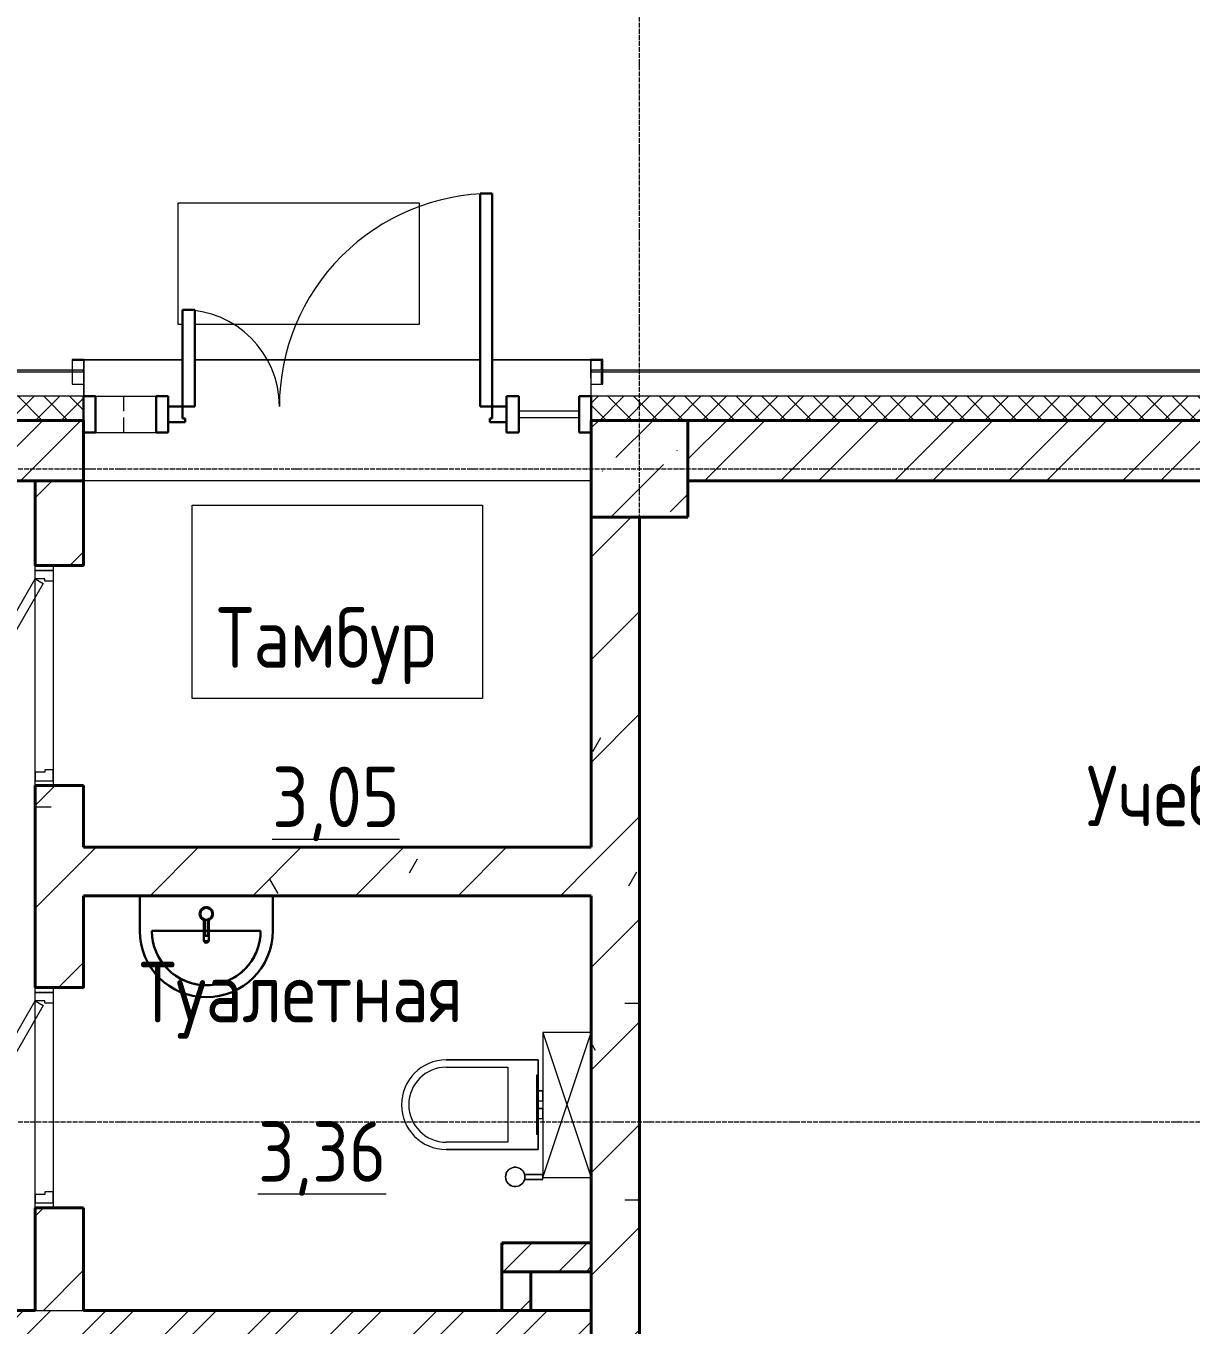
# Model space of a CAD drawing. Header units: millimetres. Extents: x 0 to 351840, y -132678 to 32417.
# Drawn here: x 306795 to 311614, y -33028 to -27658 of the extents above; entities that cross this region are included whole.
import ezdxf

# ---------------------------------------------------------------- set-up
doc = ezdxf.new("R2010")
doc.units = ezdxf.units.MM
doc.linetypes.add('BI_линия_сетки', pattern=[25, 20, -2.5, 0, -2.5])
doc.linetypes.add('BI_невидимые', pattern=[5, 3, -2])
for name, color, linetype, lineweight in [('Витраж', 7, 'Continuous', 18), ('Двери', 7, 'Continuous', 18), ('Марки помещений', 7, 'Continuous', 20), ('Несущие колонны', 7, 'Continuous', 18), ('Оси', 7, 'Continuous', 9), ('Панели витража', 7, 'Continuous', 9), ('Перекрытие', 7, 'Continuous', 18), ('Сантехника', 7, 'Continuous', 9), ('Стены внутренние', 7, 'Continuous', 18), ('Стены наружные', 7, 'Continuous', 18), ('Стены несущие', 7, 'Continuous', 18), ('Стены отделка', 7, 'Continuous', 18), ('Стены штриховка', 7, 'Continuous', 18), ('Узлы', 7, 'Continuous', 9)]:
    doc.layers.add(name, color=color, linetype=linetype, lineweight=lineweight)
doc.styles.add('GOST Common_1', font='GOST Common.ttf', dxfattribs={"width": 0.9, "height": 250})
pattern_1 = [(0, (2e-10, 1e-10), (1625.6, 406.4), [67.056, -1152.144, 67.056, -1152.144, -6502.4]), (0, (2e-10, 1e-10), (1625.6, 406.4), [-2438.4, 67.056, -2371.344, 67.056, -1152.144, -2844.8]), (0, (2e-10, 1e-10), (1625.6, 406.4), [-6096, 67.056, -745.744, 67.056, -1964.944]), (120, (609.6, 203.2), (-1164.753, 1204.611), [67.056, -1152.144, 67.056, -1152.144, -6502.4]), (120, (609.6, 203.2), (-1164.753, 1204.611), [-2438.4, 67.056, -2371.344, 67.056, -1152.144, -2844.8]), (120, (609.6, 203.2), (-1164.753, 1204.611), [-6096, 67.056, -745.744, 67.056, -1964.944]), (240, (812.8, 1016), (-460.847, -1611.011), [67.056, -1152.144, 67.056, -1152.144, -6502.4]), (240, (812.8, 1016), (-460.847, -1611.011), [-2438.4, 67.056, -2371.344, 67.056, -1152.144, -2844.8]), (240, (812.8, 1016), (-460.847, -1611.011), [-6096, 67.056, -745.744, 67.056, -1964.944])]
pattern_2 = [(45, (2e-10, 1e-10), (-212.132, 212.132), [])]
pattern_3 = [(45, (2e-10, 1e-10), (-171.074, 171.074), []), (45, (114.05, 1e-10), (-171.074, 171.074), [])]

# ---------------------------------------------------------------- blocks, each defined once
blk = doc.blocks.new('_временные_конструкции_колонны_монолитные_прямоугольная - _временная_конструкция_колонна_400x400-V22-01 Этаж__0_000___Отделочный_')
at = {"layer": 'Несущие колонны', "lineweight": 9}
h = blk.add_hatch(dxfattribs=at)
h.set_pattern_fill('FP_24', color=9, style=0, pattern_type=2)
h.set_pattern_definition([(45, (-9900, -19900), (84.1903, 308.6967), [396.875, -79.375, 3.353, -76.022])])
h.paths.add_polyline_path([(200, -200), (200, 200), (-200, 200), (-200, -200)])
at = {"layer": 'Несущие колонны', "color": 9, "lineweight": 40}
for p, q in [((200, 200), (-200, 200)), ((-200, 200), (-200, -200)), ((200, -200), (200, 200)), ((-200, -200), (200, -200))]:
    blk.add_line(p, q, dxfattribs=at)
blk = doc.blocks.new('Системная панель - _панель_витража_остекление_наружный-6351442-01 Этаж__0_000___Отделочный_')
at = {"layer": 'Панели витража', "color": 9}
for p, q in [((125, 12.5), (-125, 12.5)), ((-125, 12.5), (-125, -12.5)), ((125, -12.5), (125, 12.5)), ((-125, -12.5), (125, -12.5))]:
    blk.add_line(p, q, dxfattribs=at)
blk = doc.blocks.new('Прямоугольный импост - _импост_150х50-6351443-01 Этаж__0_000___Отделочный_')
at = {"layer": 'Витраж', "color": 9, "lineweight": 30}
for p, q in [((-50, 75), (0, 75)), ((-50, -75), (-50, 75)), ((0, 75), (0, -75)), ((0, -75), (-50, -75))]:
    blk.add_line(p, q, dxfattribs=at)
blk = doc.blocks.new('_Двери_Металлические_Двупольные_Витражные1 - _дверь_ДМН_2300-1440 2-6351444-01 Этаж__0_000___Отделочный_')
at = {"layer": 'Двери', "color": 9, "lineweight": 30}
for p, q in [((-700, 32.5), (-700, -32.5)), ((-630, 32.5), (-700, 32.5)), ((-640, -32.5), (-640, 17.5)), ((-640, 17.5), (-630, 17.5)), ((-630, 17.5), (-630, 32.5)), ((630, 32.5), (700, 32.5)), ((630, 17.5), (630, 32.5)), ((640, 17.5), (630, 17.5)), ((640, -32.5), (640, 17.5)), ((700, 32.5), (700, -32.5)), ((-700, -32.5), (-640, -32.5)), ((-590, -32.5), (-640, -32.5)), ((-640, -32.5), (-640, -912.5)), ((-590, -912.5), (-590, -32.5)), ((590, -432.5), (590, -32.5)), ((590, -32.5), (640, -32.5)), ((640, -32.5), (640, -432.5)), ((700, -32.5), (640, -32.5)), ((640, -432.5), (590, -432.5)), ((-640, -912.5), (-590, -912.5))]:
    blk.add_line(p, q, dxfattribs=at)
at = {"layer": 'Двери', "color": 9}
for centre, radius, start, end in [((-640, -32.5), 880, 270, 0), ((640, -32.5), 400, 180, 270)]:
    blk.add_arc(centre, radius, start, end, dxfattribs=at)
blk = doc.blocks.new('Прямоугольный импост - _импост_150х50-6351440-01 Этаж__0_000___Отделочный_')
at = {"layer": 'Витраж', "color": 9, "lineweight": 30}
for p, q in [((-25, 75), (25, 75)), ((-25, -75), (-25, 75)), ((25, 75), (25, 32.5)), ((25, -32.5), (25, -75)), ((25, -75), (-25, -75))]:
    blk.add_line(p, q, dxfattribs=at)
blk = doc.blocks.new('Прямоугольный импост - _импост_150х50-6351445-01 Этаж__0_000___Отделочный_')
at = {"layer": 'Витраж', "color": 9, "lineweight": 30}
for p, q in [((0, 75), (-50, 75)), ((-50, 75), (-50, -75)), ((0, -25), (0, 75)), ((-50, -75), (0, -75))]:
    blk.add_line(p, q, dxfattribs=at)
blk = doc.blocks.new('Прямоугольный импост - _импост_150х50-5125420-01 Этаж__0_000___Отделочный_')
at = {"layer": 'Витраж', "lineweight": 9}
h = blk.add_hatch(dxfattribs=at)
h.set_pattern_fill('FP_44', color=9, style=0, pattern_type=2)
h.set_pattern_definition([(90, (0, 0), (-200, 1e-14), [])])
h.paths.add_polyline_path([(7900, 20050), (7900, 20112.5), (7650, 20112.5), (7650, 20050), (7829.4, 20050)])
h.paths.add_polyline_path([(7829.4, 20137.5), (7900, 20137.5), (7900, 20200), (7650, 20200), (7650, 20137.5)])
at = {"layer": 'Витраж', "color": 9}
for p, q in [((7650, 20200), (7900, 20200)), ((7650, 20050), (7900, 20050))]:
    blk.add_line(p, q, dxfattribs=at)
blk = doc.blocks.new('Прямоугольный импост - _импост_150х50-6351441-01 Этаж__0_000___Отделочный_')
at = {"layer": 'Витраж', "color": 9, "lineweight": 30}
for p, q in [((-25, 75), (25, 75)), ((-25, 32.5), (-25, 75)), ((25, 75), (25, -75)), ((-25, -75), (-25, -32.5)), ((25, -75), (-25, -75))]:
    blk.add_line(p, q, dxfattribs=at)
blk = doc.blocks.new('_Двери_Металлические_Однопольная_Техническая_1_3_4_8 - _дверь_ДМВ_2200-910_Л Д-7_-7609496-01 Этаж__0_000___Отделочный_')
at = {"layer": 'Двери', "color": 9, "lineweight": 9}
for p, q in [((-187, 466.7), (-167.8, 500)), ((-167.8, 500), (525, 100)), ((505.8, 66.7), (-187, 466.7)), ((-275, 100), (-310, 100)), ((-310, 100), (-310, 25)), ((-275, 60), (-275, 100)), ((-265, 60), (-275, 60)), ((-265, 25), (-265, 60)), ((525, 100), (505.8, 66.7)), ((515, 60), (525, 60)), ((515, 25), (515, 60)), ((525, 100), (560, 100)), ((525, 60), (525, 100)), ((560, 100), (560, 25)), ((-310, 25), (-265, 25)), ((560, 25), (515, 25))]:
    blk.add_line(p, q, dxfattribs=at)
at = {"layer": 'Двери', "color": 9, "linetype": 'BI_невидимые', "lineweight": 9}
for p, q in [((-330, 25), (-330, 100)), ((-330, 100), (-310, 100)), ((-330, 25), (-330, 100)), ((-330, 100), (-310, 100)), ((-310, 100), (-310, 25)), ((-310, 100), (-310, 25)), ((560, 25), (560, 100)), ((560, 100), (580, 100)), ((560, 25), (560, 100)), ((560, 100), (580, 100)), ((580, 100), (580, 25)), ((580, 100), (580, 25)), ((-310, 25), (-330, 25)), ((-310, 25), (-330, 25)), ((580, 25), (560, 25)), ((580, 25), (560, 25))]:
    blk.add_line(p, q, dxfattribs=at)
blk = doc.blocks.new('_сантехника_2D_унитаз с инсталляцией - _сантехника_2D_унитаз с инсталляцией-V52-01 Этаж__0_000___Отделочный_')
at = {"layer": 'Сантехника', "color": 9}
for p, q in [((-15.3, 219.6), (-56.3, 219.6)), ((-56.3, 219.6), (-56.3, 200)), ((-15.3, 200), (-15.3, 219.6)), ((57.7, 219.6), (16.7, 219.6)), ((16.7, 219.6), (16.7, 200)), ((57.7, 200), (57.7, 219.6)), ((300, 200), (-300, 200)), ((-300, 200), (-300, 0)), ((300, 200), (-300, 0)), ((-300, 200), (300, 0)), ((-56.3, 200), (-15.3, 200)), ((16.7, 200), (57.7, 200)), ((300, 0), (300, 200))]:
    blk.add_line(p, q, dxfattribs=at)
at = {"layer": 'Узлы', "color": 9}
for p, q in [((-184.3, 219.6), (-184.3, 599.8)), ((-184.3, 599.8), (-184.3, 219.6)), ((-154.2, 344.5), (-154.2, 599.7)), ((155.9, 599.7), (155.9, 344.5)), ((185.9, 599.8), (185.9, 219.6)), ((185.9, 219.6), (185.9, 599.8)), ((155.9, 344.5), (-154.2, 344.5)), ((-307.7, 275.8), (-307.7, 200)), ((-307.7, 200), (-307.7, 274.5)), ((-307.7, 274.5), (-287.8, 274.5)), ((-287.8, 200), (-287.8, 275.7)), ((-287.8, 274.5), (-287.8, 200)), ((185.9, 219.6), (-184.3, 219.6)), ((-184.3, 219.6), (185.9, 219.6)), ((-122.3, 224.8), (123.7, 224.8)), ((-122.3, 219.6), (-122.3, 224.8)), ((-56.3, 219.6), (-56.3, 200)), ((-15.3, 219.6), (-15.3, 200)), ((16.7, 219.6), (16.7, 200)), ((57.7, 219.6), (57.7, 200)), ((123.7, 224.8), (123.7, 219.6)), ((-307.7, 200), (-287.8, 200))]:
    blk.add_line(p, q, dxfattribs=at)
blk.add_circle((-297.7, 314.5), 40, dxfattribs=at)
for centre, radius, start, end in [((0.8, 599.8), 185.1, 0, 180), ((0.8, 599.8), 185.1, 360, 180), ((0.9, 599.7), 155.1, 0, 180), ((-297.7, 314.5), 40, 284.3723, 255.4859)]:
    blk.add_arc(centre, radius, start, end, dxfattribs=at)
blk = doc.blocks.new('ADSK_Умывальник_Полукруглый_Керамический_ГОСТ30493-96 - 2-ой величины-5720892-01 Этаж__0_000___Отделочный_')
at = {"layer": 'Сантехника', "color": 9, "lineweight": 30}
for p, q in [((10236.5, 12510), (10236.5, 12365)), ((10501.6, 12510), (10286.5, 12510)), ((10736.5, 12510), (10521.4, 12510)), ((10786.5, 12365), (10786.5, 12510))]:
    blk.add_line(p, q, dxfattribs=at)
at = {"layer": 'Сантехника', "color": 9, "lineweight": 30, "flags": 128}
blk.add_lwpolyline([(10736.5, 12510), (10736.3, 12519), (10735.8, 12528), (10734.9, 12536.9), (10733.6, 12545.8), (10732, 12554.7), (10730.1, 12563.5), (10727.7, 12572.2), (10725.1, 12580.8), (10722.1, 12589.3), (10718.7, 12597.6), (10715.1, 12605.8), (10711.1, 12613.9), (10706.8, 12621.8), (10702.1, 12629.5), (10697.2, 12637), (10692, 12644.4), (10686.5, 12651.5), (10680.7, 12658.4), (10674.6, 12665), (10668.3, 12671.4), (10661.7, 12677.5), (10654.9, 12683.4), (10647.8, 12689), (10640.5, 12694.3), (10633.1, 12699.3), (10625.4, 12704), (10617.5, 12708.4), (10609.5, 12712.5), (10601.4, 12716.3), (10593, 12719.7), (10584.6, 12722.8), (10576, 12725.6), (10567.3, 12728), (10558.6, 12730), (10549.7, 12731.7), (10540.8, 12733.1), (10531.9, 12734.1), (10522.9, 12734.7), (10513.9, 12735), (10504.9, 12734.9), (10495.9, 12734.5), (10487, 12733.7), (10478.1, 12732.5), (10469.2, 12731), (10460.4, 12729.1), (10451.7, 12726.9), (10443, 12724.3), (10434.5, 12721.4), (10426.1, 12718.2), (10417.9, 12714.6), (10409.8, 12710.7), (10401.8, 12706.5), (10394, 12701.9), (10386.5, 12697.1), (10379.1, 12691.9), (10371.9, 12686.5), (10365, 12680.7), (10358.3, 12674.8), (10351.8, 12668.5), (10345.6, 12662), (10339.6, 12655.2), (10334, 12648.2), (10328.6, 12641), (10323.5, 12633.6), (10318.7, 12626), (10314.2, 12618.2), (10310, 12610.2), (10306.2, 12602.1), (10302.7, 12593.8), (10299.5, 12585.4), (10296.7, 12576.8), (10294.2, 12568.2), (10292, 12559.5), (10290.2, 12550.6), (10288.8, 12541.8), (10287.7, 12532.8), (10286.9, 12523.8), (10286.6, 12514.9), (10286.5, 12510)], dxfattribs=at)
at = {"layer": 'Сантехника', "color": 9, "lineweight": 30}
for radius in [275, 225]:
    blk.add_arc((10511.5, 12510), radius, 0, 180, dxfattribs=at)
blk = doc.blocks.new('ADSK_Смеситель_ГОСТ25809-96 - Для умывальника_Однорукояточный-V58-01 Этаж__0_000___Отделочный_')
at = {"layer": 'Сантехника', "color": 9, "lineweight": 30}
for p, q in [((42690, 4449.8), (42690, 4391.6)), ((42694, 4450.4), (42694, 4404.7)), ((42694, 4404.7), (42694, 4384)), ((42695, 4404.8), (42705, 4404.8)), ((42706, 4404.7), (42706, 4450.4)), ((42706, 4384), (42706, 4404.7)), ((42710, 4391.6), (42710, 4449.8)), ((42690, 4391.6), (42690, 4368.9)), ((42690, 4368.9), (42690, 4365)), ((42694, 4384), (42695, 4384)), ((42694, 4384), (42695, 4384)), ((42705, 4384), (42695, 4384)), ((42705, 4384), (42706, 4384)), ((42705, 4384), (42706, 4384)), ((42710, 4368.9), (42710, 4391.6)), ((42710, 4365), (42710, 4368.9))]:
    blk.add_line(p, q, dxfattribs=at)
for radius, start, end in [(27.5, 0, 180), (27.5, 161.9769, 180), (27.5, 180, 198.0231), (27.5, 180, 258.9224), (27.5, 143.3119, 156.6878), (27.5, 203.3122, 216.6881), (24.5, 0, 180), (24.5, 180, 0), (27.5, 101.9767, 135), (27.5, 83.3116, 96.6875), (27.5, 281.0769, 0), (27.5, 45, 78.0226), (27.5, 23.3113, 36.6872), (27.5, 323.3128, 336.6887), (27.5, 0, 18.0223), (27.5, 341.9777, 0), (27.5, 225, 258.0233), (24.5, 255, 259.7702), (24.5, 255, 259.7702), (24.5, 280.2298, 285), (24.5, 280.2298, 285), (27.5, 281.9774, 315)]:
    blk.add_arc((42700, 4475), radius, start, end, dxfattribs=at)
for start_param, end_param in [(3.141593, 4.712389), (4.712389, 6.283185)]:
    blk.add_ellipse((42700, 4365), major_axis=(10, 0), ratio=0.965926, start_param=start_param, end_param=end_param, dxfattribs=at)
for points, knots in [([(42693.3, 4451.4), (42693.4, 4451.4), (42693.5, 4451.4), (42693.9, 4451.3), (42694.5, 4451.1), (42695.2, 4451), (42695.5, 4450.9)], [0.77430556, 0.77430556, 0.77430556, 0.77430556, 0.78298611, 0.79166667, 0.82638889, 0.86111111, 0.86111111, 0.86111111, 0.86111111]), ([(42694, 4404.3), (42694, 4404.3), (42694, 4404.3), (42694.1, 4404.3), (42694.3, 4404.2), (42694.6, 4404.2), (42694.8, 4404.2), (42695, 4404.2)], [0, 0, 0, 0, 0.166667, 0.333333, 0.5, 0.666667, 1, 1, 1, 1]), ([(42704.5, 4450.9), (42704.8, 4451), (42705.3, 4451.1), (42705.9, 4451.2), (42706.3, 4451.3), (42706.5, 4451.4), (42706.6, 4451.4)], [0.13888889, 0.13888889, 0.13888889, 0.13888889, 0.16666667, 0.19444444, 0.20833333, 0.22222222, 0.22222222, 0.22222222, 0.22222222]), ([(42706, 4404.7), (42706, 4404.7), (42706, 4404.8), (42705.9, 4404.8), (42705.7, 4404.8), (42705.4, 4404.8), (42705.2, 4404.8), (42705, 4404.8)], [0, 0, 0, 0, 0.166667, 0.333333, 0.5, 0.666667, 1, 1, 1, 1]), ([(42695, 4395.3), (42693.5, 4394.9), (42691.6, 4394.1), (42690.2, 4392.7), (42690, 4392), (42690, 4391.6)], [0.1666667, 0.1666667, 0.1666667, 0.1666667, 0.3333333, 0.4166667, 0.5, 0.5, 0.5, 0.5]), ([(42700, 4361.8), (42699.1, 4361.8), (42697.8, 4361.9), (42696.2, 4362.3), (42695, 4362.7), (42694.1, 4363.2), (42693.4, 4363.6), (42692.8, 4364), (42692, 4364.6), (42691.4, 4365.2), (42691, 4365.8), (42690.8, 4366.2), (42690.5, 4366.6), (42690.3, 4367.1), (42690.2, 4367.5), (42690.1, 4368), (42690, 4368.4), (42690, 4368.7), (42690, 4368.9)], [0, 0, 0, 0, 0.0833333, 0.125, 0.1666667, 0.2083333, 0.2291667, 0.25, 0.2916667, 0.3333333, 0.3541667, 0.375, 0.3958333, 0.4166667, 0.4375, 0.4583333, 0.4791667, 0.5, 0.5, 0.5, 0.5]), ([(42710, 4368.9), (42710, 4368.7), (42710, 4368.4), (42709.9, 4368), (42709.8, 4367.5), (42709.7, 4367.1), (42709.5, 4366.6), (42709.2, 4366.2), (42709, 4365.8), (42708.7, 4365.3), (42708.3, 4364.9), (42707.8, 4364.4), (42707.2, 4364), (42706.6, 4363.6), (42705.9, 4363.2), (42705, 4362.7), (42703.8, 4362.3), (42702.2, 4361.9), (42700.9, 4361.8), (42700, 4361.8)], [0.5, 0.5, 0.5, 0.5, 0.5208333, 0.5416667, 0.5625, 0.5833333, 0.6041667, 0.625, 0.6458333, 0.6666667, 0.6875, 0.7083333, 0.75, 0.7708333, 0.7916667, 0.8333333, 0.875, 0.9166667, 1, 1, 1, 1])]:
    blk.add_open_spline(points, degree=3, knots=knots, dxfattribs=at)
for points in [[(42694, 4450.4), (42694.1, 4450.4), (42694.1, 4450.4), (42694.3, 4450.4), (42694.5, 4450.4), (42694.7, 4450.3), (42694.9, 4450.3), (42695, 4450.3)], [(42694.1, 4449.9), (42694.1, 4449.9), (42694, 4450), (42694, 4450), (42694, 4450)], [(42695, 4404.8), (42694.8, 4404.8), (42694.5, 4404.8), (42694.1, 4404.8), (42694, 4404.8), (42694, 4404.7)], [(42695, 4450.3), (42696.7, 4450), (42700, 4449.6), (42703.3, 4450), (42705, 4450.3)], [(42705, 4450.3), (42705.1, 4450.3), (42705.3, 4450.3), (42705.5, 4450.4), (42705.7, 4450.4), (42705.9, 4450.4), (42705.9, 4450.4), (42706, 4450.4)], [(42705, 4404.2), (42705.2, 4404.2), (42705.5, 4404.2), (42705.9, 4404.3), (42706, 4404.3), (42706, 4404.3)], [(42706, 4450), (42706, 4450), (42706, 4450), (42706, 4450)], [(42710, 4391.6), (42710, 4392), (42709.8, 4392.7), (42708.8, 4393.8), (42707.2, 4394.7), (42705.8, 4395.1), (42705, 4395.3)]]:
    blk.add_open_spline(points, degree=3, dxfattribs=at)
blk = doc.blocks.new('A$C13a22a9d')
at = {"layer": 'Стены внутренние', "lineweight": 9}
h = blk.add_hatch(dxfattribs=at)
h.set_pattern_fill('FP_35', color=9, style=0, pattern_type=2)
h.set_pattern_definition(pattern_1)
h.paths.add_polyline_path([(7600, 16420), (7600, 16845), (7400, 16845), (7400, 16420)])
h.paths.add_polyline_path([(7600, 17755), (7600, 18590), (7400, 18590), (7400, 17755)])
h.paths.add_polyline_path([(7400, 19500), (7600, 19500), (7600, 19850), (7400, 19850)])
h = blk.add_hatch(dxfattribs=at)
h.set_pattern_fill('FP_36', color=9, style=0, pattern_type=2)
h.set_pattern_definition(pattern_2)
h.paths.add_polyline_path([(7600, 16420), (7600, 16845), (7400, 16845), (7400, 16420)])
h.paths.add_polyline_path([(7600, 17755), (7600, 18590), (7400, 18590), (7400, 17755)])
h.paths.add_polyline_path([(7400, 19500), (7600, 19500), (7600, 19850), (7400, 19850)])
h = blk.add_hatch(dxfattribs=at)
h.set_pattern_fill('FP_35', color=9, style=0, pattern_type=2)
h.set_pattern_definition(pattern_1)
h.paths.add_polyline_path([(9700, 14840), (9900, 14840), (9900, 15095), (9700, 15095)])
h.paths.add_polyline_path([(9900, 16095), (9900, 19700), (9700, 19700), (9700, 16095)])
h = blk.add_hatch(dxfattribs=at)
h.set_pattern_fill('FP_36', color=9, style=0, pattern_type=2)
h.set_pattern_definition(pattern_2)
h.paths.add_polyline_path([(9700, 14840), (9900, 14840), (9900, 15095), (9700, 15095)])
h.paths.add_polyline_path([(9900, 16095), (9900, 19700), (9700, 19700), (9700, 16095)])
h = blk.add_hatch(dxfattribs=at)
h.set_pattern_fill('FP_35', color=9, style=0, pattern_type=2)
h.set_pattern_definition(pattern_1)
h.paths.add_polyline_path([(9671.1, 18135), (9700, 18135), (9700, 18335), (7600, 18335), (7600, 18135), (8750.2, 18135)])
h = blk.add_hatch(dxfattribs=at)
h.set_pattern_fill('FP_36', color=9, style=0, pattern_type=2)
h.set_pattern_definition(pattern_2)
h.paths.add_polyline_path([(9671.1, 18135), (9700, 18135), (9700, 18335), (7600, 18335), (7600, 18135), (8750.2, 18135)])
h = blk.add_hatch(dxfattribs=at)
h.set_pattern_fill('FP_42', color=9, style=0, pattern_type=2)
h.set_pattern_definition(pattern_3)
h.paths.add_polyline_path([(9330, 16580), (9700, 16580), (9700, 16700), (9330, 16700)])
h = blk.add_hatch(dxfattribs=at)
h.set_pattern_fill('FP_42', color=9, style=0, pattern_type=2)
h.set_pattern_definition(pattern_3)
h.paths.add_polyline_path([(9330, 16420), (9450, 16420), (9450, 16580), (9330, 16580)])
h = blk.add_hatch(dxfattribs=at)
h.set_pattern_fill('FP_42', color=9, style=0, pattern_type=2)
h.set_pattern_definition(pattern_3)
h.paths.add_polyline_path([(9700, 16300), (9700, 16420), (7164, 16420), (7164, 16300), (9671.1, 16300)])
h.paths.add_polyline_path([(4904, 16300), (6164, 16300), (6164, 16420), (50, 16420), (50, 16300), (2304.4, 16300)])
at = {"layer": 'Стены наружные'}
h = blk.add_hatch(color=9, dxfattribs=at)
h.paths.add_polyline_path([(32842, 20300), (32842, 20308), (32325, 20308), (32325, 20300)])
h.paths.add_polyline_path([(30825, 20300), (30825, 20308), (29350, 20308), (29350, 20300)])
h.paths.add_polyline_path([(28100, 20300), (28100, 20308), (14924.9, 20308), (14924.9, 20300), (28087.6, 20300)])
h.paths.add_polyline_path([(7600, 20300), (7600, 20308), (5600, 20308), (5600, 20300), (5987.8, 20300)])
h.paths.add_polyline_path([(12924.9, 20300), (12924.9, 20308), (9700, 20308), (9700, 20300)])
h.paths.add_polyline_path([(2304.4, 20300), (4100, 20300), (4100, 20308), (-400, 20308), (-400, 20300)])
h = blk.add_hatch(color=9, dxfattribs=at)
h.paths.add_polyline_path([(7552.5, 20348.6), (7602.5, 20348.6), (7602.5, 20351.1), (7552.5, 20351.1)])
h.paths.add_polyline_path([(9697.4, 20349.5), (9747.4, 20349.5), (9747.4, 20352), (9697.4, 20352)])
for points in [[(7552.5, 20249.2), (7555, 20249.2), (7555, 20348.7), (7552.5, 20348.7)], [(7600, 20200), (7602.5, 20200), (7602.5, 20348.7), (7600, 20348.7), (7600, 20300)], [(9697.5, 20200), (9700, 20200), (9699.9, 20349.5), (9697.4, 20349.5)], [(9745, 20250), (9747.5, 20250), (9747.4, 20349.5), (9744.9, 20349.5)]]:
    blk.add_hatch(color=9, dxfattribs=at).paths.add_polyline_path(points)
at = {"layer": 'Стены наружные', "lineweight": 9}
h = blk.add_hatch(dxfattribs=at)
h.set_pattern_fill('FP_50', color=9, style=0, pattern_type=2)
h.set_pattern_definition([(45, (2e-10, 1e-10), (-53.033, 53.033), []), (135, (2e-10, 1e-10), (-53.033, -53.033), [])])
h.paths.add_polyline_path([(25245, 20100), (25245, 20200), (14925, 20200), (14925, 20100), (23825, 20100), (23825, 20150), (23828.2, 20150), (23830, 20148.2), (23830.7, 20107.7), (23834.1, 20105.2), (23835.5, 20105), (23873.2, 20105), (23875, 20103.2), (23875, 20100), (24975, 20100), (24975, 20103.2), (24976.8, 20105), (25017.2, 20105.7), (25019.8, 20109.1), (25020, 20110.5), (25020, 20148.2), (25021.8, 20150), (25025, 20150), (25025, 20100), (25094.9, 20100)])
h.paths.add_polyline_path([(10100, 20100), (12925, 20100), (12925, 20200), (9700, 20200), (9700, 20100)])
h.paths.add_polyline_path([(6200, 20100), (7600, 20100), (7600, 20200), (5600, 20200), (5600, 20100), (5987.8, 20100)])
h.paths.add_polyline_path([(200, 20100), (4100, 20100), (4100, 20200), (-200, 20200), (-200, 20100)])
h = blk.add_hatch(dxfattribs=at)
h.set_pattern_fill('FP_38', color=9, angle=-135, style=0, pattern_type=2)
h.set_pattern_definition([(45, (2e-10, 1e-10), (-235.7317, 235.7317), []), (45, (157.15, 1e-10), (-235.7317, 235.7317), [])])
h.paths.add_polyline_path([(7600, 19850), (7600, 20100), (6200, 20100), (6200, 19850)])
h = blk.add_hatch(dxfattribs=at)
h.set_pattern_fill('FP_37', color=9, angle=225, style=0, pattern_type=2)
h.set_pattern_definition([(45, (2e-10, 1e-10), (-235.7317, 235.7317), []), (45, (157.15, 1e-10), (-235.7317, 235.7317), [])])
h.paths.add_polyline_path([(15196, 19850), (15700, 19850), (15700, 20100), (14925, 20100), (14925, 19850)])
h.paths.add_polyline_path([(10100, 19850), (12925, 19850), (12925, 20100), (10100, 20100)])
at = {"layer": 'Оси', "color": 9, "linetype": 'BI_линия_сетки'}
for p, q in [((9900, -3627.3), (9900, 29372.3)), ((-4869.1, 19900), (49050, 19900)), ((-4869.1, 17200), (49050, 17200))]:
    blk.add_line(p, q, dxfattribs=at)
at = {"layer": 'Перекрытие', "color": 9, "lineweight": 9}
for p, q in [((8989.7, 20998), (7989.7, 20998)), ((7989.7, 20998), (7989.7, 20498)), ((8989.7, 20498), (8989.7, 20998)), ((7989.7, 20498), (8010, 20498)), ((8060, 20498), (8989.7, 20498)), ((8010, 20348.8), (7602.5, 20348.6)), ((9240, 20349.3), (8060, 20348.8)), ((9697.4, 20349.5), (9290, 20349.3)), ((9742.3, 20308), (9742.3, 20349.5)), ((7555, 20249.1), (7600, 20249.1)), ((9700, 20250), (9742.4, 20250)), ((9742.4, 20250), (9742.4, 20300.1)), ((9700, 19850), (7600, 19850)), ((8050, 18950), (8050, 19750)), ((8050, 19750), (9250, 19750)), ((9250, 19750), (9250, 18950)), ((7400, 18590), (7400, 19500)), ((7600, 19497.5), (7475, 19497.5)), ((7475, 19497.5), (7475, 18590)), ((7600, 19500), (7600, 19497.5)), ((9250, 18950), (8050, 18950)), ((7400, 16845), (7400, 17755)), ((7475, 17752.5), (7475, 16845)), ((7600, 17752.5), (7475, 17752.5)), ((7600, 17755), (7600, 17752.5))]:
    blk.add_line(p, q, dxfattribs=at)
at = {"layer": 'Стены наружные', "color": 9}
for p, q in [((7602.5, 20351.1), (8010, 20351.3)), ((8010, 20348.8), (7602.5, 20348.6)), ((8060, 20351.3), (9240, 20351.8)), ((9240, 20349.3), (8060, 20348.8)), ((9290, 20351.8), (9697.4, 20352)), ((9697.4, 20349.5), (9290, 20349.3))]:
    blk.add_line(p, q, dxfattribs=at)
at = {"layer": 'Стены несущие', "color": 9, "lineweight": 40}
for p, q in [((7600, 20100), (6200, 20100)), ((7600, 19500), (7600, 20100)), ((12925, 20100), (10100, 20100)), ((7600, 19850), (6200, 19850)), ((7400, 19850), (7400, 19500)), ((10100, 19850), (12925, 19850)), ((9700, 19700), (9700, 18335)), ((9900, 16095), (9900, 19700)), ((7400, 19500), (7600, 19500)), ((7600, 18590), (7400, 18590)), ((7400, 18590), (7400, 17755)), ((7600, 18335), (7600, 18590)), ((9700, 18335), (7600, 18335)), ((7600, 17755), (7600, 18135)), ((7600, 18135), (9700, 18135)), ((9700, 18135), (9700, 16095)), ((7400, 17755), (7600, 17755)), ((7600, 16845), (7400, 16845)), ((7400, 16845), (7400, 16420)), ((7600, 16420), (7600, 16845)), ((9330, 16700), (9330, 16420)), ((9700, 16700), (9330, 16700)), ((9330, 16580), (9700, 16580)), ((9450, 16420), (9450, 16580)), ((7400, 16420), (7164, 16420)), ((9700, 16420), (7600, 16420))]:
    blk.add_line(p, q, dxfattribs=at)
at = {"layer": 'Стены отделка', "color": 9, "lineweight": 9}
for p, q in [((7600, 20308), (5600, 20308)), ((7602.5, 20351.1), (7552.5, 20351.1)), ((7552.5, 20351.1), (7552.5, 20348.6)), ((7555, 20348.7), (7552.5, 20348.7)), ((7552.5, 20348.7), (7552.5, 20249.2)), ((7552.5, 20348.6), (7602.5, 20348.6)), ((7555, 20249.2), (7555, 20348.7)), ((7602.5, 20348.7), (7600, 20348.7)), ((7600, 20348.7), (7600, 20308)), ((7602.5, 20348.6), (7602.5, 20351.1)), ((7602.5, 20200), (7602.5, 20348.7)), ((9747.4, 20352), (9697.4, 20352)), ((9697.4, 20352), (9697.4, 20349.5)), ((9697.4, 20349.5), (9747.4, 20349.5)), ((9699.9, 20349.5), (9697.4, 20349.5)), ((9697.4, 20349.5), (9697.5, 20200)), ((9700, 20308), (9699.9, 20349.5)), ((12924.9, 20308), (9700, 20308)), ((9747.4, 20349.5), (9744.9, 20349.5)), ((9744.9, 20349.5), (9745, 20250)), ((9747.4, 20349.5), (9747.4, 20352)), ((9747.5, 20250), (9747.4, 20349.5)), ((5600, 20300), (7600, 20300)), ((7552.5, 20249.2), (7555, 20249.2)), ((7600, 20300), (7600, 20200)), ((9700, 20300), (12924.9, 20300)), ((9700, 20200), (9700, 20300)), ((9745, 20250), (9747.5, 20250)), ((7600, 20200), (5600, 20200)), ((7600, 20200), (7602.5, 20200)), ((7600, 20100), (7600, 20200)), ((9697.5, 20200), (9700, 20200)), ((12925, 20200), (9700, 20200)), ((9700, 20200), (9700, 20100))]:
    blk.add_line(p, q, dxfattribs=at)
at = {"layer": 'Стены штриховка', "color": 9}
for p, q in [((7600, 20300), (7600, 20308)), ((9700, 20308), (9700, 20300)), ((7400, 16420), (7600, 16420))]:
    blk.add_line(p, q, dxfattribs=at)
at = {"layer": 'Витраж', "color": 9, "extrusion": (0, 0, -1)}
for name, p in [('Прямоугольный импост - _импост_150х50-6351443-01 Этаж__0_000___Отделочный_', (-7600, 20125)), ('Прямоугольный импост - _импост_150х50-6351441-01 Этаж__0_000___Отделочный_', (-7925, 20125)), ('Прямоугольный импост - _импост_150х50-6351440-01 Этаж__0_000___Отделочный_', (-9375, 20125))]:
    blk.add_blockref(name, p, dxfattribs=at)
at = {"layer": 'Витраж', "color": 9}
for name, p in [('Прямоугольный импост - _импост_150х50-5125420-01 Этаж__0_000___Отделочный_', (0, 0)), ('Прямоугольный импост - _импост_150х50-6351445-01 Этаж__0_000___Отделочный_', (9700, 20125))]:
    blk.add_blockref(name, p, dxfattribs=at)
at = {"layer": 'Двери', "color": 9, "rotation": 89.99999999999991}
for p in [(7500, 18920), (7500, 17175)]:
    blk.add_blockref('_Двери_Металлические_Однопольная_Техническая_1_3_4_8 - _дверь_ДМВ_2200-910_Л Д-7_-7609496-01 Этаж__0_000___Отделочный_', p, dxfattribs=at)
at = {"layer": 'Несущие колонны', "color": 9}
blk.add_blockref('_временные_конструкции_колонны_монолитные_прямоугольная - _временная_конструкция_колонна_400x400-V22-01 Этаж__0_000___Отделочный_', (9900, 19900), dxfattribs=at)
at = {"layer": 'Панели витража', "color": 9, "rotation": 180}
for name, p in [('_Двери_Металлические_Двупольные_Витражные1 - _дверь_ДМН_2300-1440 2-6351444-01 Этаж__0_000___Отделочный_', (8650, 20125)), ('Системная панель - _панель_витража_остекление_наружный-6351442-01 Этаж__0_000___Отделочный_', (9525, 20125))]:
    blk.add_blockref(name, p, dxfattribs=at)
at = {"layer": 'Сантехника', "color": 9}
for name, p, rotation in [('ADSK_Умывальник_Полукруглый_Керамический_ГОСТ30493-96 - 2-ой величины-5720892-01 Этаж__0_000___Отделочный_', (18619.1, 30500), 180), ('_сантехника_2D_унитаз с инсталляцией - _сантехника_2D_унитаз с инсталляцией-V52-01 Этаж__0_000___Отделочный_', (9700, 17270), 89.9999999999997)]:
    blk.add_blockref(name, p, dxfattribs=dict(at, rotation=rotation))
blk.add_blockref('ADSK_Смеситель_ГОСТ25809-96 - Для умывальника_Однорукояточный-V58-01 Этаж__0_000___Отделочный_', (-34592.4, 13585), dxfattribs=at)
at = {"layer": 'Марки помещений', "color": 9, "lineweight": 9, "char_height": 250, "attachment_point": 1, "style": 'GOST Common_1'}
for s, insert, width in [('Тамбур', (8150.8, 19327.4), 1233.797), ('\\L3,05', (8379.9, 18668.4), 678.228), ('Учебный', (11748, 18671.8), 1406.962), ('Туалетная', (7830.6, 17861.5), 1868.734), ('\\L3,36', (8321.5, 17202.4), 678.228)]:
    blk.add_mtext(s, dxfattribs=dict(at, insert=insert, width=width))

msp = doc.modelspace()

# ---------------------------------------------------------------- block references
msp.add_blockref('A$C13a22a9d', (299433.4, -49388.2))

doc.saveas('drawing.dxf')
